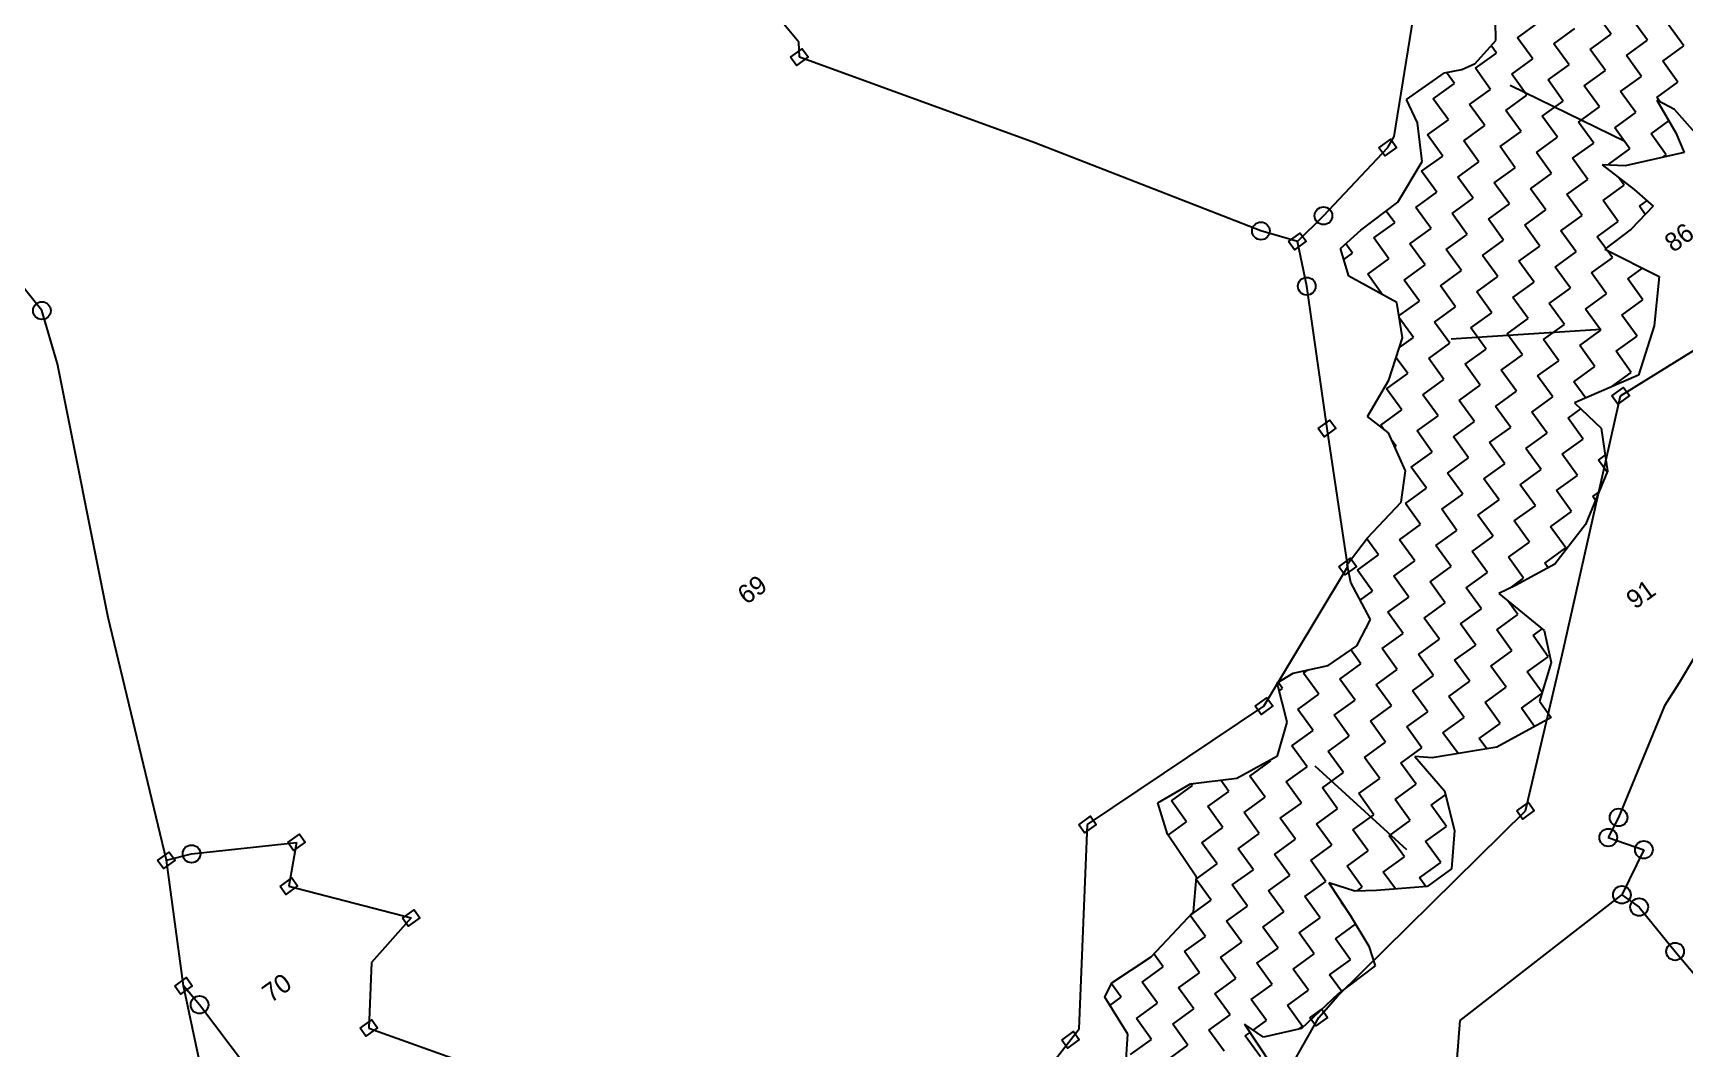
# Model space of a CAD drawing. Header units: metres. Extents: x 347706 to 350992, y 1759363 to 1763257.
# Drawn here: x 348433 to 349234, y 1760188 to 1760681 of the extents above; entities that cross this region are included whole.
import ezdxf

# ---------------------------------------------------------------- set-up
doc = ezdxf.new("R2010")
doc.units = ezdxf.units.M
doc.header["$MEASUREMENT"] = 0
for name, color, linetype in [('POLY_HATCH', 12, 'Continuous'), ('POLY_PARCEL', 6, 'Continuous'), ('SYM_ARROW', 1, 'Continuous'), ('TEXT_PARCEL', 7, 'Continuous')]:
    doc.layers.add(name, color=color, linetype=linetype)
doc.styles.add('TEXT_MAP', font='')
doc.styles.get('TEXT_MAP').set_extended_font_data('Kruti Dev 050')

msp = doc.modelspace()

# ---------------------------------------------------------------- linework, layer by layer
for points in [[(348800.43, 1760669.04), (348806.12, 1760673.15), (348808.96, 1760669.22), (348803.27, 1760665.11)], [(349085.73, 1760625.13), (349091.42, 1760629.24), (349094.26, 1760625.31), (349088.58, 1760621.2)], [(349041.91, 1760579.57), (349047.6, 1760583.68), (349050.44, 1760579.74), (349044.76, 1760575.63)], [(349198.66, 1760504.72), (349204.35, 1760508.83), (349207.19, 1760504.9), (349201.5, 1760500.79)], [(349056.31, 1760488.86), (349062, 1760492.97), (349064.84, 1760489.04), (349059.16, 1760484.93)], [(349066.33, 1760421.85), (349072.02, 1760425.96), (349074.86, 1760422.03), (349069.17, 1760417.92)], [(349025.72, 1760354.16), (349031.4, 1760358.27), (349034.25, 1760354.33), (349028.56, 1760350.22)], [(349152.53, 1760303.35), (349158.22, 1760307.46), (349161.06, 1760303.53), (349155.38, 1760299.42)], [(348940.14, 1760296.64), (348945.83, 1760300.75), (348948.67, 1760296.82), (348942.99, 1760292.7)], [(348556.57, 1760288.01), (348562.26, 1760292.12), (348565.1, 1760288.19), (348559.41, 1760284.08)], [(348493.47, 1760279.32), (348499.15, 1760283.43), (348502, 1760279.49), (348496.31, 1760275.38)], [(348552.86, 1760266.76), (348558.55, 1760270.87), (348561.39, 1760266.94), (348555.71, 1760262.83)], [(348612.17, 1760251.33), (348617.86, 1760255.44), (348620.7, 1760251.5), (348615.02, 1760247.39)], [(348501.78, 1760218.35), (348507.47, 1760222.46), (348510.31, 1760218.53), (348504.62, 1760214.42)], [(349052.27, 1760202.99), (349057.96, 1760207.1), (349060.8, 1760203.16), (349055.12, 1760199.05)], [(348591.66, 1760197.93), (348597.35, 1760202.04), (348600.19, 1760198.11), (348594.51, 1760194)], [(348931.91, 1760192.21), (348937.59, 1760196.32), (348940.44, 1760192.38), (348934.75, 1760188.27)]]:
    msp.add_lwpolyline(points, close=True)
for centre in [(349058.84, 1760592.14), (349028.51, 1760584.77), (349050.74, 1760557.95), (348437.38, 1760546.11), (349201.96, 1760300.19), (349196.96, 1760290.45), (348509.95, 1760282.53), (349214.19, 1760284.53), (349203.53, 1760262.66), (349211.92, 1760256.7), (349229.35, 1760235.15), (348513.81, 1760209.31)]:
    msp.add_circle(centre, 4.29)
at = {"layer": 'POLY_HATCH'}
for p, q in [((349142.34, 1760677.18), (349142.14, 1760696.23)), ((349132.34, 1760666), (349142.34, 1760677.18)), ((349117.51, 1760661.49), (349125.97, 1760663.09)), ((349125.97, 1760663.09), (349132.34, 1760666)), ((349099.02, 1760648.51), (349117.51, 1760661.49)), ((349104.4, 1760637.16), (349099.02, 1760648.51)), ((349229, 1760643.7), (349220.41, 1760648.29)), ((349220.41, 1760648.29), (349229.64, 1760632.39)), ((349241.48, 1760629.57), (349229, 1760643.7)), ((349106.63, 1760618.44), (349104.4, 1760637.16)), ((349229.64, 1760632.39), (349233.68, 1760622.89)), ((349233.68, 1760622.89), (349205.08, 1760616.32)), ((349094.91, 1760598.68), (349106.63, 1760618.44)), ((349205.08, 1760616.32), (349194.01, 1760616.79)), ((349194.01, 1760616.79), (349209.45, 1760604.8)), ((349076.99, 1760585.16), (349094.91, 1760598.68)), ((349209.45, 1760604.8), (349218.65, 1760596.77)), ((349218.65, 1760596.77), (349208.01, 1760585.69)), ((349067.03, 1760576.26), (349076.99, 1760585.16)), ((349208.01, 1760585.69), (349195.28, 1760575.93)), ((349071.09, 1760562.82), (349067.03, 1760576.26)), ((349195.28, 1760575.93), (349221.69, 1760562.65)), ((349094.39, 1760550.09), (349071.09, 1760562.82)), ((349221.69, 1760562.65), (349219.15, 1760538.79)), ((349097.19, 1760532.92), (349094.39, 1760550.09)), ((349219.15, 1760538.79), (349211.66, 1760514.75)), ((349090.59, 1760512.34), (349097.19, 1760532.92)), ((349080.19, 1760494.67), (349090.59, 1760512.34)), ((349211.66, 1760514.75), (349180.64, 1760501.36)), ((349090.4, 1760486.8), (349080.19, 1760494.67)), ((349180.64, 1760501.36), (349193.42, 1760489)), ((349098.59, 1760468.44), (349090.4, 1760486.8)), ((349193.42, 1760489), (349196.62, 1760468.17)), ((349096.48, 1760453.2), (349098.59, 1760468.44)), ((349196.62, 1760468.17), (349185.89, 1760442.34)), ((349080.23, 1760435.81), (349096.48, 1760453.2)), ((349185.89, 1760442.34), (349170.98, 1760423.1)), ((349070.29, 1760422.97), (349080.23, 1760435.81)), ((349072.15, 1760414.15), (349070.29, 1760422.97)), ((349170.98, 1760423.1), (349151.92, 1760412.71)), ((349081.71, 1760396.23), (349072.15, 1760414.15)), ((349151.92, 1760412.71), (349143.81, 1760408.89)), ((349143.81, 1760408.89), (349165.84, 1760390.94)), ((349075.07, 1760383.52), (349081.71, 1760396.23)), ((349165.84, 1760390.94), (349169.22, 1760375.31)), ((349061.07, 1760373.96), (349075.07, 1760383.52)), ((349044.06, 1760370.13), (349061.07, 1760373.96)), ((349169.22, 1760375.31), (349163.57, 1760356.55)), ((349036.43, 1760365.58), (349044.06, 1760370.13)), ((349041.21, 1760346.45), (349036.43, 1760365.58)), ((349163.57, 1760356.55), (349169.2, 1760348.76)), ((349036.61, 1760330.14), (349041.21, 1760346.45)), ((349169.2, 1760348.76), (349142.92, 1760334.28)), ((349142.92, 1760334.28), (349111.6, 1760329.14)), ((349016.81, 1760319.21), (349036.61, 1760330.14)), ((349111.6, 1760329.14), (349103.18, 1760329.83)), ((349103.18, 1760329.83), (349117.54, 1760313.11)), ((348994.41, 1760316.57), (349016.81, 1760319.21)), ((348978.49, 1760307.32), (348994.41, 1760316.57)), ((349117.54, 1760313.11), (349122.32, 1760293.8)), ((348983.26, 1760292.13), (348978.49, 1760307.32)), ((349122.32, 1760293.8), (349120.97, 1760275.32)), ((348997.26, 1760271.2), (348983.26, 1760292.13)), ((348995.85, 1760254.38), (348997.26, 1760271.2)), ((349120.97, 1760275.32), (349109.1, 1760266.73)), ((349073.97, 1760264.49), (349061.5, 1760268.46)), ((349061.5, 1760268.46), (349071.75, 1760252.72)), ((349084.51, 1760264.77), (349073.97, 1760264.49)), ((349109.1, 1760266.73), (349084.51, 1760264.77)), ((348975.27, 1760232.59), (348995.85, 1760254.38)), ((349071.75, 1760252.72), (349080.82, 1760237.82)), ((349080.82, 1760237.82), (349083.85, 1760228.16)), ((348956.17, 1760219.91), (348975.27, 1760232.59)), ((349083.85, 1760228.16), (349065.93, 1760214.64)), ((348952.75, 1760212.92), (348956.17, 1760219.91)), ((349065.93, 1760214.64), (349048.13, 1760197.82)), ((348963.97, 1760195.06), (348952.75, 1760212.92)), ((349029.73, 1760193.55), (349020.6, 1760199.94)), ((349020.6, 1760199.94), (349044.83, 1760163.09)), ((349048.13, 1760197.82), (349029.73, 1760193.55)), ((348962.83, 1760177.86), (348963.97, 1760195.06))]:
    msp.add_line(p, q, dxfattribs=at)
at = {"layer": 'POLY_HATCH', "linetype": 'Continuous'}
for p, q in [((349198.36, 1760680.19), (349190.97, 1760690.4)), ((349215.96, 1760677.36), (349208.57, 1760687.57)), ((349152.95, 1760678.46), (349163.16, 1760685.85)), ((349160.33, 1760668.25), (349152.95, 1760678.46)), ((349170.55, 1760675.63), (349180.76, 1760683.02)), ((349188.14, 1760672.8), (349198.36, 1760680.19)), ((349233.55, 1760674.53), (349226.17, 1760684.74)), ((349132.52, 1760663.7), (349142.74, 1760671.08)), ((349142.74, 1760671.08), (349140.12, 1760674.7)), ((349177.93, 1760665.42), (349170.55, 1760675.63)), ((349195.53, 1760662.59), (349188.14, 1760672.8)), ((349205.74, 1760669.97), (349215.96, 1760677.36)), ((349223.34, 1760667.14), (349233.55, 1760674.53)), ((349139.91, 1760653.48), (349132.52, 1760663.7)), ((349150.12, 1760660.87), (349160.33, 1760668.25)), ((349167.72, 1760658.04), (349177.93, 1760665.42)), ((349185.31, 1760655.21), (349195.53, 1760662.59)), ((349213.13, 1760659.76), (349205.74, 1760669.97)), ((349230.72, 1760656.93), (349223.34, 1760667.14)), ((349112.09, 1760648.93), (349122.31, 1760656.31)), ((349122.31, 1760656.31), (349118.44, 1760661.67)), ((349157.5, 1760650.65), (349150.12, 1760660.87)), ((349175.1, 1760647.82), (349167.72, 1760658.04)), ((349192.7, 1760644.99), (349185.31, 1760655.21)), ((349202.91, 1760652.38), (349213.13, 1760659.76)), ((349220.51, 1760649.55), (349230.72, 1760656.93)), ((349119.48, 1760638.72), (349112.09, 1760648.93)), ((349129.69, 1760646.1), (349139.91, 1760653.48)), ((349147.29, 1760643.27), (349157.5, 1760650.65)), ((349164.89, 1760640.44), (349175.1, 1760647.82)), ((349210.3, 1760642.16), (349202.91, 1760652.38)), ((349222.05, 1760647.41), (349220.51, 1760649.55)), ((349109.26, 1760631.33), (349119.48, 1760638.72)), ((349137.08, 1760635.89), (349129.69, 1760646.1)), ((349154.67, 1760633.06), (349147.29, 1760643.27)), ((349172.27, 1760630.23), (349164.89, 1760640.44)), ((349182.48, 1760637.61), (349192.7, 1760644.99)), ((349200.08, 1760634.78), (349210.3, 1760642.16)), ((349116.65, 1760621.12), (349109.26, 1760631.33)), ((349126.86, 1760628.5), (349137.08, 1760635.89)), ((349144.46, 1760625.67), (349154.67, 1760633.06)), ((349162.06, 1760622.84), (349172.27, 1760630.23)), ((349189.87, 1760627.4), (349182.48, 1760637.61)), ((349207.47, 1760624.57), (349200.08, 1760634.78)), ((349217.68, 1760631.95), (349226.28, 1760638.17)), ((349225.06, 1760621.74), (349217.68, 1760631.95)), ((349134.25, 1760618.29), (349126.86, 1760628.5)), ((349151.84, 1760615.46), (349144.46, 1760625.67)), ((349169.44, 1760612.63), (349162.06, 1760622.84)), ((349179.65, 1760620.01), (349189.87, 1760627.4)), ((349197.25, 1760617.18), (349207.47, 1760624.57)), ((349106.43, 1760613.73), (349116.65, 1760621.12)), ((349124.03, 1760610.9), (349134.25, 1760618.29)), ((349141.63, 1760608.07), (349151.84, 1760615.46)), ((349187.04, 1760609.8), (349179.65, 1760620.01)), ((349197.65, 1760616.63), (349197.25, 1760617.18)), ((349223.39, 1760620.52), (349225.06, 1760621.74)), ((349113.82, 1760603.52), (349106.43, 1760613.73)), ((349131.42, 1760600.69), (349124.03, 1760610.9)), ((349149.01, 1760597.86), (349141.63, 1760608.07)), ((349159.23, 1760605.24), (349169.44, 1760612.63)), ((349176.82, 1760602.41), (349187.04, 1760609.8)), ((349194.42, 1760599.58), (349204.63, 1760606.97)), ((349204.63, 1760606.97), (349202.05, 1760610.55)), ((349103.6, 1760596.14), (349113.82, 1760603.52)), ((349121.2, 1760593.31), (349131.42, 1760600.69)), ((349166.61, 1760595.03), (349159.23, 1760605.24)), ((349184.21, 1760592.2), (349176.82, 1760602.41)), ((349201.8, 1760589.37), (349194.42, 1760599.58)), ((349212.02, 1760596.75), (349215.66, 1760599.39)), ((349093.39, 1760588.75), (349089.29, 1760594.43)), ((349110.99, 1760585.92), (349103.6, 1760596.14)), ((349128.59, 1760583.09), (349121.2, 1760593.31)), ((349138.8, 1760590.48), (349149.01, 1760597.86)), ((349146.18, 1760580.26), (349138.8, 1760590.48)), ((349156.4, 1760587.65), (349166.61, 1760595.03)), ((349173.99, 1760584.82), (349184.21, 1760592.2)), ((349214.86, 1760592.83), (349212.02, 1760596.75)), ((349083.18, 1760581.37), (349093.39, 1760588.75)), ((349100.77, 1760578.54), (349110.99, 1760585.92)), ((349118.37, 1760575.71), (349128.59, 1760583.09)), ((349163.78, 1760577.43), (349156.4, 1760587.65)), ((349181.38, 1760574.6), (349173.99, 1760584.82)), ((349191.59, 1760581.99), (349201.8, 1760589.37)), ((349072.96, 1760573.99), (349069.64, 1760578.59)), ((349090.56, 1760571.16), (349083.18, 1760581.37)), ((349108.16, 1760568.33), (349100.77, 1760578.54)), ((349125.76, 1760565.5), (349118.37, 1760575.71)), ((349135.97, 1760572.88), (349146.18, 1760580.26)), ((349153.57, 1760570.05), (349163.78, 1760577.43)), ((349171.16, 1760567.22), (349181.38, 1760574.6)), ((349195.73, 1760576.27), (349191.59, 1760581.99)), ((349198.97, 1760571.77), (349196.37, 1760575.38)), ((349068.66, 1760570.88), (349072.96, 1760573.99)), ((349080.35, 1760563.77), (349090.56, 1760571.16)), ((349097.94, 1760560.94), (349108.16, 1760568.33)), ((349143.35, 1760562.67), (349135.97, 1760572.88)), ((349160.95, 1760559.84), (349153.57, 1760570.05)), ((349178.55, 1760557.01), (349171.16, 1760567.22)), ((349188.76, 1760564.39), (349198.97, 1760571.77)), ((349206.36, 1760561.56), (349213.53, 1760566.75)), ((349087.52, 1760553.85), (349080.35, 1760563.77)), ((349105.33, 1760550.73), (349097.94, 1760560.94)), ((349115.54, 1760558.11), (349125.76, 1760565.5)), ((349122.93, 1760547.9), (349115.54, 1760558.11)), ((349133.14, 1760555.28), (349143.35, 1760562.67)), ((349150.74, 1760552.45), (349160.95, 1760559.84)), ((349196.14, 1760554.18), (349188.76, 1760564.39)), ((349213.74, 1760551.35), (349206.36, 1760561.56)), ((349095.45, 1760543.59), (349105.33, 1760550.73)), ((349140.52, 1760545.07), (349133.14, 1760555.28)), ((349158.12, 1760542.24), (349150.74, 1760552.45)), ((349168.33, 1760549.62), (349178.55, 1760557.01)), ((349185.93, 1760546.79), (349196.14, 1760554.18)), ((349203.53, 1760543.96), (349213.74, 1760551.35)), ((349102.5, 1760533.13), (349095.6, 1760542.68)), ((349112.71, 1760540.52), (349122.93, 1760547.9)), ((349130.31, 1760537.69), (349140.52, 1760545.07)), ((349147.91, 1760534.86), (349158.12, 1760542.24)), ((349175.72, 1760539.41), (349168.33, 1760549.62)), ((349193.31, 1760536.58), (349185.93, 1760546.79)), ((349210.91, 1760533.75), (349203.53, 1760543.96)), ((349120.1, 1760530.3), (349112.71, 1760540.52)), ((349137.69, 1760527.47), (349130.31, 1760537.69)), ((349155.29, 1760524.64), (349147.91, 1760534.86)), ((349165.5, 1760532.03), (349175.72, 1760539.41)), ((349183.1, 1760529.2), (349193.31, 1760536.58)), ((349095.67, 1760528.2), (349102.5, 1760533.13)), ((349109.88, 1760522.92), (349120.1, 1760530.3)), ((349127.48, 1760520.09), (349137.69, 1760527.47)), ((349172.89, 1760521.81), (349165.5, 1760532.03)), ((349190.48, 1760518.98), (349183.1, 1760529.2)), ((349200.7, 1760526.37), (349210.91, 1760533.75)), ((349208.08, 1760516.15), (349200.7, 1760526.37)), ((349099.67, 1760515.53), (349094.09, 1760523.25)), ((349117.27, 1760512.7), (349109.88, 1760522.92)), ((349134.86, 1760509.87), (349127.48, 1760520.09)), ((349145.08, 1760517.26), (349155.29, 1760524.64)), ((349162.67, 1760514.43), (349172.89, 1760521.81)), ((349180.27, 1760511.6), (349190.48, 1760518.98)), ((349089.45, 1760508.15), (349099.67, 1760515.53)), ((349107.05, 1760505.32), (349117.27, 1760512.7)), ((349152.46, 1760507.04), (349145.08, 1760517.26)), ((349170.06, 1760504.21), (349162.67, 1760514.43)), ((349186, 1760503.67), (349180.27, 1760511.6)), ((349197.95, 1760508.83), (349208.08, 1760516.15)), ((349096.84, 1760497.94), (349089.45, 1760508.15)), ((349114.44, 1760495.11), (349107.05, 1760505.32)), ((349124.65, 1760502.49), (349134.86, 1760509.87)), ((349132.03, 1760492.28), (349124.65, 1760502.49)), ((349142.25, 1760499.66), (349152.46, 1760507.04)), ((349159.84, 1760496.83), (349170.06, 1760504.21)), ((349086.62, 1760490.55), (349096.84, 1760497.94)), ((349104.22, 1760487.72), (349114.44, 1760495.11)), ((349149.63, 1760489.45), (349142.25, 1760499.66)), ((349167.23, 1760486.62), (349159.84, 1760496.83)), ((349177.44, 1760494), (349183.63, 1760498.47)), ((349088, 1760488.65), (349086.62, 1760490.55)), ((349111.6, 1760477.51), (349104.22, 1760487.72)), ((349121.82, 1760484.89), (349132.03, 1760492.28)), ((349139.42, 1760482.06), (349149.63, 1760489.45)), ((349157.01, 1760479.23), (349167.23, 1760486.62)), ((349184.82, 1760483.79), (349177.44, 1760494)), ((349094.01, 1760480.34), (349092.12, 1760482.95)), ((349093.46, 1760479.94), (349094.01, 1760480.34)), ((349129.2, 1760474.68), (349121.82, 1760484.89)), ((349146.8, 1760471.85), (349139.42, 1760482.06)), ((349164.4, 1760469.02), (349157.01, 1760479.23)), ((349174.61, 1760476.4), (349184.82, 1760483.79)), ((349101.39, 1760470.13), (349111.6, 1760477.51)), ((349108.77, 1760459.91), (349101.39, 1760470.13)), ((349118.99, 1760467.3), (349129.2, 1760474.68)), ((349136.59, 1760464.47), (349146.8, 1760471.85)), ((349181.99, 1760466.19), (349174.61, 1760476.4)), ((349192.21, 1760473.57), (349195.43, 1760475.9)), ((349196.43, 1760467.73), (349192.21, 1760473.57)), ((349126.37, 1760457.08), (349118.99, 1760467.3)), ((349143.97, 1760454.25), (349136.59, 1760464.47)), ((349154.18, 1760461.64), (349164.4, 1760469.02)), ((349171.78, 1760458.81), (349181.99, 1760466.19)), ((349098.56, 1760452.53), (349108.77, 1760459.91)), ((349116.16, 1760449.7), (349126.37, 1760457.08)), ((349133.76, 1760446.87), (349143.97, 1760454.25)), ((349161.57, 1760451.42), (349154.18, 1760461.64)), ((349179.16, 1760448.59), (349171.78, 1760458.81)), ((349189.38, 1760455.98), (349192.49, 1760458.22)), ((349190.76, 1760454.06), (349189.38, 1760455.98)), ((349105.94, 1760442.31), (349098.56, 1760452.53)), ((349123.54, 1760439.48), (349116.16, 1760449.7)), ((349141.14, 1760436.65), (349133.76, 1760446.87)), ((349151.35, 1760444.04), (349161.57, 1760451.42)), ((349168.95, 1760441.21), (349179.16, 1760448.59)), ((349095.73, 1760434.93), (349105.94, 1760442.31)), ((349113.33, 1760432.1), (349123.54, 1760439.48)), ((349158.74, 1760433.82), (349151.35, 1760444.04)), ((349176.33, 1760430.99), (349168.95, 1760441.21)), ((349085.52, 1760427.55), (349079.88, 1760435.35)), ((349103.11, 1760424.72), (349095.73, 1760434.93)), ((349120.71, 1760421.89), (349113.33, 1760432.1)), ((349130.93, 1760429.27), (349141.14, 1760436.65)), ((349148.52, 1760426.44), (349158.74, 1760433.82)), ((349166.12, 1760423.61), (349176.33, 1760430.99)), ((349075.3, 1760420.16), (349085.52, 1760427.55)), ((349092.9, 1760417.33), (349103.11, 1760424.72)), ((349138.31, 1760419.06), (349130.93, 1760429.27)), ((349155.91, 1760416.23), (349148.52, 1760426.44)), ((349167.76, 1760421.34), (349166.12, 1760423.61)), ((349082.69, 1760409.95), (349075.3, 1760420.16)), ((349100.28, 1760407.12), (349092.9, 1760417.33)), ((349110.5, 1760414.5), (349120.71, 1760421.89)), ((349117.88, 1760404.29), (349110.5, 1760414.5)), ((349128.1, 1760411.67), (349138.31, 1760419.06)), ((349149.39, 1760411.51), (349155.91, 1760416.23)), ((349076.7, 1760405.62), (349082.69, 1760409.95)), ((349090.07, 1760399.74), (349100.28, 1760407.12)), ((349135.48, 1760401.46), (349128.1, 1760411.67)), ((349097.45, 1760389.52), (349090.07, 1760399.74)), ((349107.67, 1760396.91), (349117.88, 1760404.29)), ((349125.27, 1760394.08), (349135.48, 1760401.46)), ((349142.86, 1760391.25), (349153.08, 1760398.63)), ((349153.08, 1760398.63), (349148.31, 1760405.23)), ((349079.59, 1760392.16), (349079.86, 1760392.35)), ((349079.86, 1760392.35), (349079.76, 1760392.49)), ((349115.05, 1760386.69), (349107.67, 1760396.91)), ((349132.65, 1760383.86), (349125.27, 1760394.08)), ((349150.25, 1760381.03), (349142.86, 1760391.25)), ((349160.46, 1760388.42), (349164.95, 1760391.66)), ((349087.24, 1760382.14), (349097.45, 1760389.52)), ((349094.62, 1760371.92), (349087.24, 1760382.14)), ((349104.84, 1760379.31), (349115.05, 1760386.69)), ((349122.44, 1760376.48), (349132.65, 1760383.86)), ((349167.84, 1760378.2), (349160.46, 1760388.42)), ((349066.81, 1760367.37), (349077.03, 1760374.75)), ((349077.03, 1760374.75), (349072.14, 1760381.52)), ((349112.22, 1760369.09), (349104.84, 1760379.31)), ((349129.82, 1760366.26), (349122.44, 1760376.48)), ((349140.03, 1760373.65), (349150.25, 1760381.03)), ((349157.63, 1760370.82), (349167.84, 1760378.2)), ((349049.22, 1760370.2), (349051.41, 1760371.79)), ((349056.6, 1760359.99), (349049.22, 1760370.2)), ((349074.2, 1760357.16), (349066.81, 1760367.37)), ((349084.41, 1760364.54), (349094.62, 1760371.92)), ((349102.01, 1760361.71), (349112.22, 1760369.09)), ((349119.61, 1760358.88), (349129.82, 1760366.26)), ((349147.42, 1760363.43), (349140.03, 1760373.65)), ((349164.86, 1760360.82), (349157.63, 1760370.82)), ((349039, 1760362.82), (349036.83, 1760365.82)), ((349037.4, 1760361.66), (349039, 1760362.82)), ((349046.39, 1760352.6), (349056.6, 1760359.99)), ((349091.79, 1760354.33), (349084.41, 1760364.54)), ((349109.39, 1760351.5), (349102.01, 1760361.71)), ((349126.99, 1760348.67), (349119.61, 1760358.88)), ((349137.2, 1760356.05), (349147.42, 1760363.43)), ((349154.8, 1760353.22), (349164.73, 1760360.4)), ((349053.77, 1760342.39), (349046.39, 1760352.6)), ((349063.98, 1760349.77), (349074.2, 1760357.16)), ((349081.58, 1760346.94), (349091.79, 1760354.33)), ((349099.18, 1760344.11), (349109.39, 1760351.5)), ((349144.59, 1760345.84), (349137.2, 1760356.05)), ((349161.21, 1760344.36), (349154.8, 1760353.22)), ((349043.56, 1760335.01), (349053.77, 1760342.39)), ((349071.37, 1760339.56), (349063.98, 1760349.77)), ((349088.96, 1760336.73), (349081.58, 1760346.94)), ((349106.56, 1760333.9), (349099.18, 1760344.11)), ((349116.78, 1760341.28), (349126.99, 1760348.67)), ((349134.37, 1760338.45), (349144.59, 1760345.84)), ((349050.94, 1760324.79), (349043.56, 1760335.01)), ((349061.15, 1760332.18), (349071.37, 1760339.56)), ((349078.75, 1760329.35), (349088.96, 1760336.73)), ((349096.35, 1760326.52), (349106.56, 1760333.9)), ((349124.07, 1760331.19), (349116.78, 1760341.28)), ((349137.98, 1760333.47), (349134.37, 1760338.45)), ((349023.13, 1760320.24), (349033.34, 1760327.62)), ((349033.34, 1760327.62), (349032.97, 1760328.13)), ((349068.54, 1760321.96), (349061.15, 1760332.18)), ((349086.13, 1760319.13), (349078.75, 1760329.35)), ((349103.73, 1760316.3), (349096.35, 1760326.52)), ((349012.91, 1760312.86), (349008.99, 1760318.29)), ((349030.51, 1760310.03), (349023.13, 1760320.24)), ((349040.73, 1760317.41), (349050.94, 1760324.79)), ((349058.32, 1760314.58), (349068.54, 1760321.96)), ((349075.92, 1760311.75), (349086.13, 1760319.13)), ((348985.1, 1760308.3), (348995.32, 1760315.69)), ((348995.32, 1760315.69), (348994.65, 1760316.6)), ((349002.7, 1760305.47), (349012.91, 1760312.86)), ((349020.3, 1760302.64), (349030.51, 1760310.03)), ((349048.11, 1760307.2), (349040.73, 1760317.41)), ((349065.71, 1760304.37), (349058.32, 1760314.58)), ((349083.3, 1760301.54), (349075.92, 1760311.75)), ((349093.52, 1760308.92), (349103.73, 1760316.3)), ((349111.12, 1760306.09), (349118.03, 1760311.09)), ((348992.49, 1760298.09), (348985.1, 1760308.3)), ((349010.08, 1760295.26), (349002.7, 1760305.47)), ((349027.68, 1760292.43), (349020.3, 1760302.64)), ((349037.9, 1760299.81), (349048.11, 1760307.2)), ((349055.49, 1760296.98), (349065.71, 1760304.37)), ((349100.9, 1760298.71), (349093.52, 1760308.92)), ((349118.5, 1760295.88), (349111.12, 1760306.09)), ((348983.58, 1760291.65), (348992.49, 1760298.09)), ((348999.87, 1760287.87), (349010.08, 1760295.26)), ((349045.28, 1760289.6), (349037.9, 1760299.81)), ((349062.88, 1760286.77), (349055.49, 1760296.98)), ((349073.09, 1760294.15), (349083.3, 1760301.54)), ((349080.47, 1760283.94), (349073.09, 1760294.15)), ((349090.69, 1760291.32), (349100.9, 1760298.71)), ((349108.29, 1760288.49), (349118.5, 1760295.88)), ((349007.25, 1760277.66), (348999.87, 1760287.87)), ((349017.47, 1760285.04), (349027.68, 1760292.43)), ((349035.07, 1760282.21), (349045.28, 1760289.6)), ((349052.66, 1760279.38), (349062.88, 1760286.77)), ((349098.07, 1760281.11), (349090.69, 1760291.32)), ((349115.67, 1760278.28), (349108.29, 1760288.49)), ((349024.85, 1760274.83), (349017.47, 1760285.04)), ((349042.45, 1760272), (349035.07, 1760282.21)), ((349060.05, 1760269.17), (349052.66, 1760279.38)), ((349070.26, 1760276.55), (349080.47, 1760283.94)), ((349087.86, 1760273.72), (349098.07, 1760281.11)), ((349105.46, 1760270.89), (349115.67, 1760278.28)), ((349004.42, 1760260.06), (348997.17, 1760270.11)), ((348997.19, 1760270.38), (349007.25, 1760277.66)), ((349014.64, 1760267.45), (349024.85, 1760274.83)), ((349032.24, 1760264.62), (349042.45, 1760272)), ((349077.64, 1760266.34), (349070.26, 1760276.55)), ((349093.79, 1760265.51), (349087.86, 1760273.72)), ((349108.5, 1760266.69), (349105.46, 1760270.89)), ((349022.02, 1760257.23), (349014.64, 1760267.45)), ((349039.62, 1760254.4), (349032.24, 1760264.62)), ((349049.83, 1760261.79), (349060.05, 1760269.17)), ((349057.22, 1760251.57), (349049.83, 1760261.79)), ((349075.13, 1760264.53), (349077.64, 1760266.34)), ((348994.33, 1760252.77), (349004.42, 1760260.06)), ((349011.81, 1760249.85), (349022.02, 1760257.23)), ((349029.41, 1760247.02), (349039.62, 1760254.4)), ((349067.43, 1760258.96), (349067.6, 1760259.08)), ((349070, 1760255.4), (349067.43, 1760258.96)), ((349001.59, 1760242.47), (348994.23, 1760252.66)), ((349019.19, 1760239.64), (349011.81, 1760249.85)), ((349036.79, 1760236.81), (349029.41, 1760247.02)), ((349047, 1760244.19), (349057.22, 1760251.57)), ((349064.6, 1760241.36), (349074.37, 1760248.42)), ((348991.38, 1760235.08), (349001.59, 1760242.47)), ((349008.98, 1760232.25), (349019.19, 1760239.64)), ((349054.39, 1760233.98), (349047, 1760244.19)), ((349071.98, 1760231.15), (349064.6, 1760241.36)), ((348981.17, 1760227.7), (348976.61, 1760234)), ((348998.76, 1760224.87), (348991.38, 1760235.08)), ((349016.36, 1760222.04), (349008.98, 1760232.25)), ((349026.58, 1760229.42), (349036.79, 1760236.81)), ((349044.17, 1760226.59), (349054.39, 1760233.98)), ((349061.77, 1760223.76), (349071.98, 1760231.15)), ((348970.95, 1760220.31), (348981.17, 1760227.7)), ((348988.55, 1760217.48), (348998.76, 1760224.87)), ((349006.15, 1760214.65), (349016.36, 1760222.04)), ((349033.96, 1760219.21), (349026.58, 1760229.42)), ((349051.56, 1760216.38), (349044.17, 1760226.59)), ((349067.51, 1760215.83), (349061.77, 1760223.76)), ((348960.74, 1760212.93), (348955.98, 1760219.52)), ((348978.34, 1760210.1), (348970.95, 1760220.31)), ((348995.93, 1760207.27), (348988.55, 1760217.48)), ((349013.53, 1760204.44), (349006.15, 1760214.65)), ((349023.75, 1760211.82), (349033.96, 1760219.21)), ((349041.34, 1760208.99), (349051.56, 1760216.38)), ((348955.24, 1760208.95), (348960.74, 1760212.93)), ((348968.12, 1760202.72), (348978.34, 1760210.1)), ((348985.72, 1760199.89), (348995.93, 1760207.27)), ((349031.13, 1760201.61), (349023.75, 1760211.82)), ((349048.73, 1760198.78), (349041.34, 1760208.99)), ((348975.51, 1760192.5), (348968.12, 1760202.72)), ((348993.1, 1760189.67), (348985.72, 1760199.89)), ((349003.32, 1760197.06), (349013.53, 1760204.44)), ((349024.78, 1760197.02), (349031.13, 1760201.61)), ((349047.05, 1760197.57), (349048.73, 1760198.78)), ((348965.29, 1760185.12), (348975.51, 1760192.5)), ((348982.89, 1760182.29), (348993.1, 1760189.67)), ((349010.7, 1760186.84), (349003.32, 1760197.06)), ((349020.92, 1760194.23), (349023.25, 1760195.91)), ((349028.3, 1760184.01), (349020.92, 1760194.23))]:
    msp.add_line(p, q, dxfattribs=at)
at = {"layer": 'POLY_PARCEL'}
for p, q in [((348804.43, 1760676.33), (348725.87, 1760771.33)), ((349093.04, 1760630.55), (349104.41, 1760701)), ((348804.7, 1760669.13), (348804.43, 1760676.33)), ((348918.79, 1760627.48), (348804.7, 1760669.13)), ((349090, 1760625.22), (349093.04, 1760630.55)), ((349028.51, 1760584.77), (348918.79, 1760627.48)), ((349058.84, 1760592.14), (349090, 1760625.22)), ((349046.18, 1760579.66), (349058.84, 1760592.14)), ((349046.18, 1760579.66), (349028.51, 1760584.77)), ((348437.38, 1760546.11), (348414.8, 1760574.14)), ((349050.74, 1760557.95), (349046.18, 1760579.66)), ((349202.93, 1760504.81), (349293.53, 1760561.03)), ((349060.58, 1760488.95), (349050.74, 1760557.95)), ((348444.93, 1760520.26), (348437.38, 1760546.11)), ((348469.47, 1760397.2), (348444.93, 1760520.26)), ((349174.51, 1760379.07), (349202.93, 1760504.81)), ((349070.59, 1760421.94), (349060.58, 1760488.95)), ((349029.98, 1760354.24), (349070.59, 1760421.94)), ((349260.06, 1760413.75), (349231.33, 1760365.53)), ((348497.73, 1760279.4), (348469.47, 1760397.2)), ((349156.8, 1760303.44), (349174.51, 1760379.07)), ((349231.33, 1760365.53), (349224.25, 1760354.29)), ((348944.41, 1760296.73), (349029.98, 1760354.24)), ((349224.25, 1760354.29), (349201.96, 1760300.19)), ((349065.84, 1760213.66), (349156.8, 1760303.44)), ((348940.36, 1760197.69), (348944.41, 1760296.73)), ((349201.96, 1760300.19), (349196.96, 1760290.45)), ((348509.95, 1760282.53), (348560.83, 1760288.1)), ((348560.83, 1760288.1), (348557.13, 1760266.85)), ((349196.96, 1760290.45), (349214.19, 1760284.53)), ((348497.73, 1760279.4), (348509.95, 1760282.53)), ((348506.05, 1760218.44), (348497.73, 1760279.4)), ((349214.19, 1760284.53), (349203.53, 1760262.66)), ((348557.13, 1760266.85), (348616.44, 1760251.42)), ((349125.12, 1760201.63), (349203.53, 1760262.66)), ((349203.53, 1760262.66), (349211.92, 1760256.7)), ((349211.92, 1760256.7), (349229.35, 1760235.15)), ((348616.44, 1760251.42), (348597.2, 1760229.89)), ((348597.2, 1760229.89), (348595.93, 1760198.02)), ((349229.35, 1760235.15), (349238.86, 1760223.88)), ((348513.81, 1760209.31), (348506.05, 1760218.44)), ((348535.28, 1760080.7), (348506.05, 1760218.44)), ((349056.54, 1760203.08), (349065.84, 1760213.66)), ((348568.73, 1760136.64), (348513.81, 1760209.31)), ((348595.93, 1760198.02), (348642.97, 1760181.08)), ((348924.17, 1760176.85), (348940.36, 1760197.69)), ((349038.67, 1760171.36), (349056.54, 1760203.08)), ((349123.72, 1760183.15), (349125.12, 1760201.63))]:
    msp.add_line(p, q, dxfattribs=at)
at = {"layer": 'SYM_ARROW'}
for points in [[(349204.9, 1760628.2), (349149.4, 1760655.38)], [(349193.36, 1760537.03), (349120.69, 1760532.29)], [(349099.27, 1760284.52), (349054.75, 1760325.06)]]:
    msp.add_lwpolyline(points, dxfattribs=at)
for points in [[(349204.92, 1760628.23), (349205.06, 1760628.12), (349204.89, 1760628.17)], [(349193.35, 1760537.06), (349193.53, 1760537.04), (349193.36, 1760537)], [(349099.29, 1760284.54), (349099.4, 1760284.4), (349099.25, 1760284.5)]]:
    msp.add_solid(points, dxfattribs=at)

# ---------------------------------------------------------------- texts
at = {"layer": 'TEXT_PARCEL', "style": 'TEXT_MAP'}
for s, p in [('86', (349228.45, 1760574.02)), ('69', (348778.96, 1760403.13)), ('91', (349209.87, 1760400.9)), ('70', (348548.46, 1760209.91))]:
    msp.add_text(s, height=9.074, rotation=35.86383, dxfattribs=at).set_placement(p)

doc.saveas('drawing.dxf')
